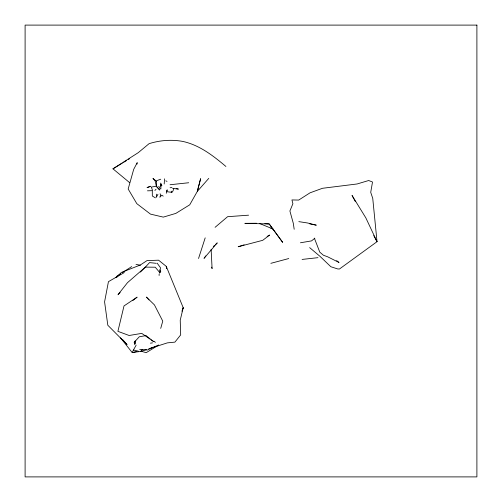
<?xml version="1.0" encoding="UTF-8"?>
<svg xmlns="http://www.w3.org/2000/svg" width="502" height="502" viewBox="0 0 502 502"><rect width="100%" height="100%" fill="white"/><g stroke="black" fill="none" stroke-linecap="round" stroke-linejoin="round"><path stroke-width="0.75" d="M159.121 275.479L159.134 274.167M160.734 179.214L156.844 180.613L156.48 181.291L156.342 186.336L159.605 189.925L160.069 188.407L158.732 186.261M160.885 188.947L160.897 184.134M134.894 341.498L134.793 344.422L135.17 340.864M164.179 184.002L164.581 178.825M156.643 194.148L156.235 197.386L157.954 194.33M136.99 164.135L137.222 162.635L133.689 169.369L128.167 189.009L136.82 203.655L150.481 214.109L163.294 217.121L175.825 213.4L189.731 204.81L197.317 191.4L200.599 178.794L197.317 191.4L208.769 178.373M159.542 273.182L160.533 267.836L157.151 263.142M166.281 193.27L167.222 189.831L166.35 191.632L171.866 192.341L172.939 191.055L173.786 188.752M160.715 328.396L162.761 321.123L154.434 304.902L146.396 297.065L149 299.914M198.541 258.492L205.192 237.854M182.577 309.106L183.211 307.726L166.262 266.355L158.563 260.18L146.954 260.638L140.253 265.043L121.289 272.46L116.721 277.368M181.925 311.24L183.211 307.726L180.231 320.182L180.676 334.916L174.903 342.126L167.386 342.866L148.718 348.84M120.53 337.821L132.133 352.479L136.155 345.1M205.795 255.907L204.032 258.342L217.253 242.88L215.571 244.436M117.951 294.749L127.489 282.67L145.342 267.133L149.552 262.602L156.222 263.318M115.83 277.65L117.204 275.912L120.499 273.797M154.88 190.49L156.047 189.254M132.133 352.479L140.504 351.475L142.593 349.348M118.497 294.197L120.141 292.534M140.409 272.103L145.342 267.133L155.237 267.208L159.925 272.768L160.784 271.82L159.73 269.856M213.331 246.507L214.448 245.472M215.088 227.318L227.607 216.695L248.59 215.182M314.842 238.205L311.541 240.891L300.428 242.78M132.904 300.472L137.128 297.153L124.013 305.919L117.901 331.339L129.139 335.493L141.752 333.378L153.8 341.699L151.347 339.791M122.482 272.53L131.706 266.606M129.654 182.665L112.963 168.823L138.282 152.639L149.107 143.647C160.094 140.24 171.816 139.324 183.136 141.495C199.658 145.21 213.224 155.752 225.906 166.463M112.963 168.823L122.331 163.119M123.668 162.303L126.347 160.671M128.355 159.448L129.692 158.632M124.333 272.536L108.445 281.66L104.579 301.846L107.817 325.246L127.056 344.61L122.419 339.321M267.108 236.411L269.656 235.061L262.722 240.32L238.193 246.746L244.148 244.832M152.075 347.773L147.362 350.051L139.694 349.342M154.07 346.964L158.751 344.987L146.201 352.68L141.118 351.218M150.669 186.236L147.03 187.566L150.085 186.581M140.504 351.475L146.477 349.561M270.86 263.324L288.757 258.543M132.723 352.567L136.406 351.601M151.127 347.735L153.336 347.158M159.605 189.925L156.348 186.186L151.334 187.089L152.37 189.938M146.176 335.581L139.286 336.773L134.097 342.458L135.496 343.104M150.437 343.18L152.539 342.86M302.091 259.427L317.979 257.664M170.059 184.736L188.721 182.753M170.103 187.735L171.973 187.597M147.45 190.816L152.633 190.653M256.566 223.258L244.876 223.346L269.197 223.955L282.588 242.253L269.197 223.955L264.786 223.647M172.644 188.438L178.417 189.085L176.127 188.57M298.822 221.633L307.651 223.001L316.285 225.178L309.778 223.879M136.017 264.422L140.434 265.225M133.507 350.026L138.389 351.187M270.766 228.09L273 228.987L259.609 223.522M165.773 180.82L167.022 181.41M155.394 197.857L152.326 196.006L152.288 191.212M163.213 196.138L161.719 195.152L159.831 197.305L160.653 195.152L160.125 193.766M146.427 335.982L150.117 338.844M336.66 260.638L339.013 262.483L327.624 256.786L323.407 255.236L319.787 252.148L314.377 238.174M156.48 181.291L152.953 178.43L155.093 180.739L156.348 186.186M309.659 247.624L320.1 256.44L330.849 266.738L337.733 268.947L339.44 269.016L377.027 241.688L372.748 198.397L370.721 192.329L372.515 182.013L368.675 180.519L357.129 183.964L322.485 188.288L310.048 192.818L298.696 200.072L291.932 199.934L292.904 203.724L289.899 210.991L293.293 223.296L294.185 229.27M154.283 341.31L155.338 342.42M171.201 191.199L171.866 192.341M355.347 201.566L352.04 195.447L365.845 217.887L377.027 241.688L373.72 235.57M161.914 185.771L160.696 183.042L160.822 186.38M211.637 267.12L212.095 268.601L211.122 249.356M476.9 25.1L25.1 25.1L25.1 476.9L476.9 476.9L476.9 25.1M166.689 268.652L166.262 266.355L166.645 268.614"/></g></svg>
